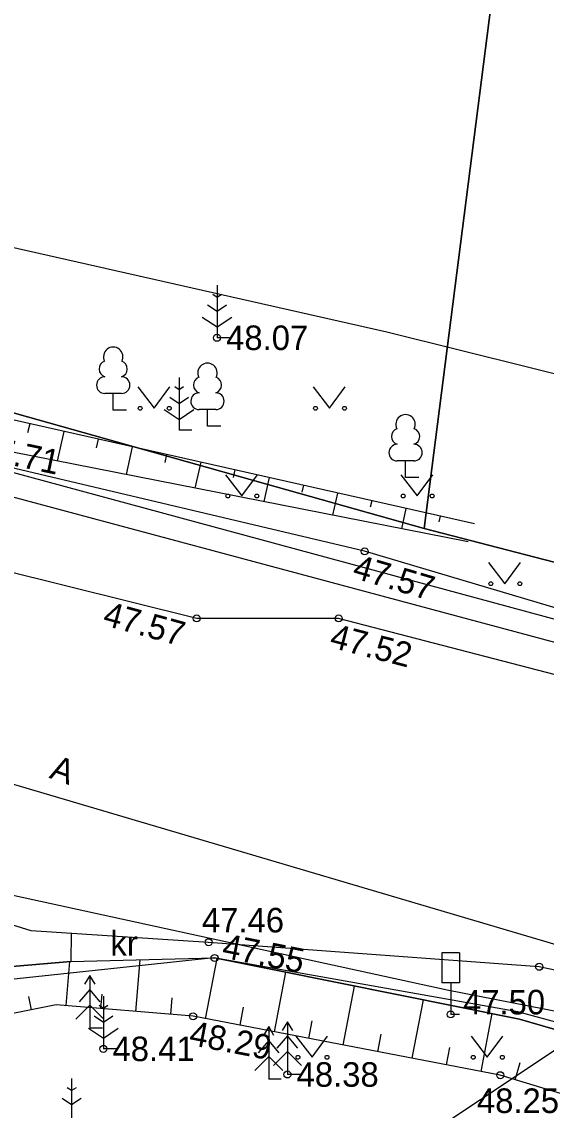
# Model space of a CAD drawing. Extents: x 641523 to 642227, y 6455262 to 6456242.
# Drawn here: x 641914.72 to 641929.68, y 6455841.49 to 6455872.52 of the extents above; entities that cross this region are included whole.
import ezdxf

# ---------------------------------------------------------------- set-up
doc = ezdxf.new("R2010")
doc.units = 0
for name, color, linetype in [('ABIJOONIS', 7, 'Continuous'), ('HALJASTUS', 7, 'Continuous'), ('KORGUS-EH2000', 7, 'Continuous'), ('KTRASS', 7, 'Continuous'), ('LIIKLUS', 7, 'Continuous'), ('MOOTPIIR', 7, 'Continuous'), ('MPKAABEL', 7, 'Continuous'), ('PIIR', 7, 'Continuous'), ('PUU', 7, 'Continuous'), ('RELJEEF', 7, 'Continuous'), ('SITRASS', 7, 'Continuous'), ('TEE', 7, 'Continuous'), ('VTRASS', 7, 'Continuous')]:
    doc.layers.add(name, color=color, linetype=linetype)

msp = doc.modelspace()

# ---------------------------------------------------------------- linework, layer by layer
at = {"layer": 'ABIJOONIS'}
msp.add_lwpolyline([(641935.251, 6455846.741), (641922.838, 6455838.477), (641909.481, 6455838.477)], dxfattribs=at)
at = {"layer": 'HALJASTUS'}
for p, q in [((641918.037, 6455862.107), (641918.5, 6455861.5)), ((641918.5, 6455861.5), (641918.946, 6455862.107)), ((641923.037, 6455862.107), (641923.5, 6455861.5)), ((641923.5, 6455861.5), (641923.946, 6455862.107)), ((641920.537, 6455859.607), (641921, 6455859)), ((641921, 6455859), (641921.446, 6455859.607)), ((641925.537, 6455859.607), (641926, 6455859)), ((641926, 6455859), (641926.446, 6455859.607)), ((641928.037, 6455857.107), (641928.5, 6455856.5)), ((641928.5, 6455856.5), (641928.946, 6455857.107)), ((641922.537, 6455843.607), (641923, 6455843)), ((641923, 6455843), (641923.446, 6455843.607)), ((641927.537, 6455843.607), (641928, 6455843)), ((641928, 6455843), (641928.446, 6455843.607))]:
    msp.add_line(p, q, dxfattribs=at)
for centre in [(641918.099, 6455861.5), (641918.928, 6455861.5), (641923.099, 6455861.5), (641923.928, 6455861.5), (641920.599, 6455859), (641921.428, 6455859), (641925.599, 6455859), (641926.428, 6455859), (641928.099, 6455856.5), (641928.928, 6455856.5), (641922.599, 6455843), (641923.428, 6455843), (641927.599, 6455843), (641928.428, 6455843)]:
    msp.add_circle(centre, 0.055, dxfattribs=at)
at = {"layer": 'KORGUS-EH2000'}
for centre in [(641920.29, 6455863.51), (641924.5, 6455857.42), (641919.71, 6455855.51), (641923.76, 6455855.51), (641920.05, 6455846.28), (641920.22, 6455845.83), (641929.48, 6455845.58), (641919.61, 6455844.17), (641926.956, 6455844.223), (641917.05, 6455843.24), (641922.3, 6455842.51), (641928.37, 6455842.49)]:
    msp.add_circle(centre, 0.1, dxfattribs=at)
at = {"layer": 'KTRASS'}
msp.add_lwpolyline([(641893.015, 6455864.721), (641946.4, 6455850.412), (641949.445, 6455849.082), (641992.719, 6455837.401), (642037.125, 6455824.959), (642040.422, 6455835.703)], dxfattribs=at)
at = {"layer": 'LIIKLUS'}
for points in [[(641926.706, 6455845.973), (641926.706, 6455845.123)], [(641927.206, 6455845.973), (641926.706, 6455845.973)], [(641927.206, 6455845.973), (641927.206, 6455845.123)], [(641927.206, 6455845.123), (641926.706, 6455845.123)], [(641926.956, 6455845.123), (641926.956, 6455844.223)], [(641927.206, 6455844.223), (641926.956, 6455844.223)]]:
    msp.add_lwpolyline(points, dxfattribs=at)
at = {"layer": 'MOOTPIIR'}
msp.add_lwpolyline([(642029.127, 6455837.802), (641925.133, 6455863.672), (641885.93, 6455872.521), (641889.423, 6455884.792), (641855.343, 6455957.74), (641848.727, 6455955.662), (641866.871, 6455915.871), (641881.697, 6455883.424), (641873.678, 6455875.244), (641867.004, 6455857.504), (641823.14, 6455863.986), (641801.349, 6455858.37), (641766.89, 6455848.054), (641728.363, 6455833.896)], dxfattribs=at)
at = {"layer": 'MPKAABEL'}
msp.add_lwpolyline([(641985.226, 6455830.734), (641973.96, 6455833.052), (641963.531, 6455835.288), (641953.472, 6455837.472), (641943.107, 6455840.253), (641933.001, 6455843.173), (641928.872, 6455844.3), (641920.198, 6455845.831), (641908.529, 6455844.592), (641906.928, 6455845.054), (641900.767, 6455847.01), (641899.848, 6455847.647), (641900.812, 6455847.101), (641906.958, 6455845.149), (641909.082, 6455853.878), (641910.556, 6455861.785), (641907.986, 6455862.53), (641895.952, 6455865.891), (641886.609, 6455868.474), (641877.639, 6455871.052), (641874.808, 6455871.8), (641873.233, 6455871.207), (641869.72, 6455868.616), (641862.194, 6455870.019)], dxfattribs=at)
at = {"layer": 'PIIR'}
for points in [[(642048.49, 6456020.04), (642019.37, 6456007.09), (642015.36, 6455987.24), (642019.5, 6455970), (642035.6, 6455970.83), (642036.25, 6455973.25), (642075.71, 6455959.7), (642042.33, 6455863.1), (641994.89, 6455875.4), (642002.8, 6455909.66), (641951.83, 6455912.27), (641930.56, 6455892.21), (641926.2, 6455858.07), (641908.7, 6455863), (641892.1, 6455897.3), (641896.5, 6455896.48), (641931.72, 6455928.9), (641920.21, 6455951.54), (641921.45, 6455952.73), (641972.41, 6455991.8), (641967.51, 6456000.48), (642023.15, 6456038.99)], [(641762.5, 6455874.36), (641767.99, 6455860.95), (641788.47, 6455868.04), (641820.63, 6455878.89), (641824.33, 6455878.67), (641829.4, 6455877.76), (641843.94, 6455875.12), (641853.1, 6455873.35), (641908.7, 6455863), (641926.2, 6455858.07), (641987.13, 6455842.3), (642026.82, 6455832.03), (642017.81, 6455814.02), (641920.87, 6455838.11), (641888.18, 6455847.14), (641875.42, 6455849.79), (641835.37, 6455858.12), (641836.03, 6455859.17), (641814.7, 6455864.03), (641792.97, 6455857.54), (641708.52, 6455827.51)]]:
    msp.add_lwpolyline(points, dxfattribs=at)
msp.add_lwpolyline([(641926.2, 6455858.07), (641930.56, 6455892.21), (641951.83, 6455912.27), (642002.8, 6455909.66), (641987.13, 6455842.3)], close=True, dxfattribs=at)
at = {"layer": 'PUU'}
for p, q in [((641920.291, 6455865.011), (641920.291, 6455863.511)), ((641920.291, 6455864.661), (641920.167, 6455864.744)), ((641920.415, 6455864.744), (641920.291, 6455864.661)), ((641920.291, 6455864.261), (641920.024, 6455864.439)), ((641920.558, 6455864.439), (641920.291, 6455864.261)), ((641919.867, 6455864.1), (641920.291, 6455863.818)), ((641920.291, 6455863.818), (641920.715, 6455864.1)), ((641920.651, 6455863.511), (641920.291, 6455863.511)), ((641919.21, 6455862.025), (641919.086, 6455862.108)), ((641919.21, 6455862.375), (641919.21, 6455860.875)), ((641919.334, 6455862.108), (641919.21, 6455862.025)), ((641917.57, 6455861.923), (641917.09, 6455861.923)), ((641917.33, 6455861.448), (641917.33, 6455861.923)), ((641919.21, 6455861.625), (641918.943, 6455861.803)), ((641919.477, 6455861.803), (641919.21, 6455861.625)), ((641918.786, 6455861.464), (641919.21, 6455861.182)), ((641919.21, 6455861.182), (641919.634, 6455861.464)), ((641920.259, 6455861.465), (641919.779, 6455861.465)), ((641920.019, 6455860.99), (641920.019, 6455861.465)), ((641917.71, 6455861.448), (641917.33, 6455861.448)), ((641919.57, 6455860.875), (641919.21, 6455860.875)), ((641920.399, 6455860.99), (641920.019, 6455860.99)), ((641925.909, 6455859.999), (641925.429, 6455859.999)), ((641925.669, 6455859.524), (641925.669, 6455859.999)), ((641926.049, 6455859.524), (641925.669, 6455859.524)), ((641916.661, 6455845.335), (641916.511, 6455845.085)), ((641916.811, 6455845.085), (641916.661, 6455845.335)), ((641916.661, 6455845.335), (641916.661, 6455843.835)), ((641916.661, 6455844.935), (641916.361, 6455844.585)), ((641916.961, 6455844.585), (641916.661, 6455844.935)), ((641917.052, 6455844.74), (641917.052, 6455843.24)), ((641916.661, 6455844.485), (641916.261, 6455844.085)), ((641917.061, 6455844.085), (641916.661, 6455844.485)), ((641917.052, 6455844.39), (641916.928, 6455844.473)), ((641917.176, 6455844.473), (641917.052, 6455844.39)), ((641917.052, 6455843.99), (641916.785, 6455844.168)), ((641917.319, 6455844.168), (641917.052, 6455843.99)), ((641916.628, 6455843.829), (641917.052, 6455843.547)), ((641917.021, 6455843.835), (641916.661, 6455843.835)), ((641917.052, 6455843.547), (641917.476, 6455843.829)), ((641921.765, 6455843.874), (641921.615, 6455843.624)), ((641921.915, 6455843.624), (641921.765, 6455843.874)), ((641921.765, 6455843.874), (641921.765, 6455842.374)), ((641922.3, 6455844.013), (641922.15, 6455843.763)), ((641922.45, 6455843.763), (641922.3, 6455844.013)), ((641922.3, 6455844.013), (641922.3, 6455842.513)), ((641921.765, 6455843.474), (641921.465, 6455843.124)), ((641922.065, 6455843.124), (641921.765, 6455843.474)), ((641922.3, 6455843.613), (641922, 6455843.263)), ((641922.6, 6455843.263), (641922.3, 6455843.613)), ((641917.412, 6455843.24), (641917.052, 6455843.24)), ((641922.3, 6455843.163), (641921.9, 6455842.763)), ((641922.7, 6455842.763), (641922.3, 6455843.163)), ((641921.765, 6455843.024), (641921.365, 6455842.624)), ((641922.165, 6455842.624), (641921.765, 6455843.024)), ((641916.145, 6455842.399), (641916.145, 6455840.899)), ((641922.125, 6455842.374), (641921.765, 6455842.374)), ((641922.66, 6455842.513), (641922.3, 6455842.513)), ((641916.145, 6455842.049), (641916.021, 6455842.132)), ((641916.269, 6455842.132), (641916.145, 6455842.049)), ((641916.145, 6455841.649), (641915.878, 6455841.827)), ((641916.412, 6455841.827), (641916.145, 6455841.649))]:
    msp.add_line(p, q, dxfattribs=at)
for centre, radius, start, end in [((641917.33, 6455862.968), 0.277, 332.5799, 207.4201), ((641917.16, 6455862.621), 0.233, 109.0217, 253.1415), ((641917.5, 6455862.621), 0.233, 286.8508, 70.9859), ((641920.019, 6455862.51), 0.277, 332.5799, 207.4201), ((641917.093, 6455862.16), 0.238, 90.0016, 269.3953), ((641917.567, 6455862.16), 0.238, 270.6047, 89.9984), ((641919.849, 6455862.163), 0.233, 109.0217, 253.1415), ((641920.189, 6455862.163), 0.233, 286.8508, 70.9859), ((641919.782, 6455861.702), 0.238, 90.0016, 269.3953), ((641920.256, 6455861.702), 0.238, 270.6047, 89.9984), ((641925.669, 6455861.044), 0.277, 332.5799, 207.4201), ((641925.499, 6455860.697), 0.233, 109.0217, 253.1415), ((641925.839, 6455860.697), 0.233, 286.8508, 70.9859), ((641925.432, 6455860.236), 0.238, 90.0016, 269.3953), ((641925.906, 6455860.236), 0.238, 270.6047, 89.9984)]:
    msp.add_arc(centre, radius, start, end, dxfattribs=at)
at = {"layer": 'RELJEEF'}
for p, q in [((641914.948, 6455861.06), (641914.889, 6455860.799)), ((641915.924, 6455860.84), (641915.734, 6455859.997)), ((641916.899, 6455860.621), (641916.844, 6455860.376)), ((641917.875, 6455860.402), (641917.697, 6455859.611)), ((641918.85, 6455860.182), (641918.799, 6455859.953)), ((641919.826, 6455859.963), (641919.66, 6455859.225)), ((641920.802, 6455859.743), (641920.754, 6455859.53)), ((641921.777, 6455859.524), (641921.623, 6455858.84)), ((641922.753, 6455859.304), (641922.709, 6455859.107)), ((641923.729, 6455859.085), (641923.587, 6455858.454)), ((641924.704, 6455858.865), (641924.663, 6455858.684)), ((641925.68, 6455858.646), (641925.55, 6455858.068)), ((641926.655, 6455858.426), (641926.618, 6455858.261)), ((641915.984, 6455844.472), (641916.089, 6455845.727)), ((641917.977, 6455844.305), (641918.101, 6455845.779)), ((641919.965, 6455844.101), (641920.293, 6455845.816)), ((641921.929, 6455843.724), (641922.255, 6455845.423)), ((641923.893, 6455843.348), (641924.216, 6455845.031)), ((641914.999, 6455844.356), (641914.924, 6455844.733)), ((641916.98, 6455844.389), (641917.015, 6455844.798)), ((641918.974, 6455844.222), (641919.013, 6455844.696)), ((641920.947, 6455843.913), (641921.045, 6455844.425)), ((641925.858, 6455842.972), (641926.177, 6455844.638)), ((641927.822, 6455842.595), (641928.138, 6455844.245)), ((641922.911, 6455843.536), (641923.008, 6455844.043)), ((641924.876, 6455843.16), (641924.972, 6455843.662)), ((641926.84, 6455842.783), (641926.935, 6455843.281)), ((641928.793, 6455842.362), (641928.941, 6455842.848))]:
    msp.add_line(p, q, dxfattribs=at)
for points in [[(641927.631, 6455858.207), (641912.302, 6455861.655), (641909.782, 6455862.863), (641908.56, 6455864.729), (641904.783, 6455872.486)], [(641927.454, 6455857.694), (641913.245, 6455860.486), (641910.166, 6455861.189)], [(641903.574, 6455847.146), (641909.876, 6455845.201), (641916.125, 6455845.73), (641920.217, 6455845.831), (641928.915, 6455844.09), (641938.986, 6455841.172), (641951.697, 6455837.737)], [(641951.08, 6455836.781), (641938.969, 6455839.265), (641928.371, 6455842.49), (641919.614, 6455844.168), (641915.702, 6455844.496), (641912.926, 6455843.942), (641911.09, 6455842.916), (641909.309, 6455843.95), (641903.333, 6455846.476)]]:
    msp.add_lwpolyline(points, dxfattribs=at)
at = {"layer": 'SITRASS'}
msp.add_lwpolyline([(642033.459, 6455836.674), (642033.439, 6455836.616), (642030.197, 6455828.767), (642026.329, 6455819.839), (642024.825, 6455817.954), (642023.507, 6455818.322), (642014.4, 6455821.111), (641999.516, 6455825.665), (641986.563, 6455829.468), (641970.245, 6455834.108), (641954.059, 6455838.074), (641939.792, 6455842), (641931.949, 6455843.915), (641926.856, 6455844.913), (641911.235, 6455848.319), (641899.068, 6455851.063), (641884.27, 6455853.986), (641871.412, 6455856.461), (641867.397, 6455856.644)], dxfattribs=at)
at = {"layer": 'TEE'}
for points in [[(641955.34, 6455849.05), (641943.912, 6455852.073), (641935.145, 6455854.264), (641924.496, 6455857.424), (641911.376, 6455860.528)], [(641967.172, 6455843.312), (641954.821, 6455846.547), (641947.934, 6455848.247), (641943.358, 6455850.431), (641934.636, 6455852.684), (641923.756, 6455855.507), (641919.711, 6455855.511), (641910.376, 6455857.824), (641909.368, 6455858.201), (641908.5, 6455858.793)], [(641920.051, 6455846.276), (641914.992, 6455846.604), (641898.548, 6455851.712), (641894.157, 6455854.29), (641893.188, 6455854.568), (641892.172, 6455854.744), (641891.131, 6455854.675), (641890.152, 6455854.393), (641889.059, 6455853.884), (641888.28, 6455853.37), (641887.653, 6455852.585), (641887.221, 6455851.693), (641885.698, 6455846.596)], [(641916.131, 6455846.53), (641916.125, 6455845.73), (641909.876, 6455845.201), (641902.607, 6455847.564), (641899.599, 6455848.35), (641896.401, 6455850.811), (641894.559, 6455852.533), (641894.044, 6455852.812), (641892.869, 6455852.274), (641891.477, 6455851.689), (641889.984, 6455850.559), (641889.043, 6455849.244), (641887.764, 6455847.147), (641887.442, 6455846.504)], [(642027.41, 6455817.861), (642026.384, 6455819.006), (642025.216, 6455820.069), (642023.829, 6455820.881), (642013.032, 6455823.409), (641999.487, 6455827.527), (641986.648, 6455831.354), (641975.724, 6455834.451), (641963.767, 6455837.707), (641952.481, 6455840.571), (641939.607, 6455843.417), (641929.476, 6455845.579), (641920.051, 6455846.276)], [(641916.125, 6455845.73), (641920.217, 6455845.831)], [(642027.41, 6455817.861), (642024.486, 6455819.659), (642013.218, 6455822.58), (641999.118, 6455826.817), (641986.355, 6455830.269), (641975.207, 6455832.515), (641963.286, 6455834.963), (641951.697, 6455837.737), (641938.986, 6455841.172), (641928.915, 6455844.09), (641920.217, 6455845.831)]]:
    msp.add_lwpolyline(points, dxfattribs=at)
at = {"layer": 'VTRASS'}
for points in [[(641871.035, 6455866.44), (641872.026, 6455866.37), (641872.389, 6455866.081), (641873.059, 6455866.025), (641873.668, 6455866.277), (641889.053, 6455865.176), (641890.378, 6455864.841), (641907.881, 6455861.457), (641949.405, 6455850.217), (641995.846, 6455837.703), (642038.876, 6455825.592)], [(641906.013, 6455853.289), (641957.159, 6455838.179)]]:
    msp.add_lwpolyline(points, dxfattribs=at)

# ---------------------------------------------------------------- texts
at = {"layer": 'KORGUS-EH2000'}
for s, p in [(' 48.07', (641920.29, 6455863.16)), (' 47.46', (641919.6, 6455846.56)), ('47.50', (641927.306, 6455844.223)), (' 48.41', (641917.05, 6455842.89)), (' 48.38', (641922.3, 6455842.16)), (' 48.25', (641927.443, 6455841.412))]:
    msp.add_text(s, height=0.7, dxfattribs=at).set_placement(p)
for s, rotation, p in [(' 47.71', 348.1224, (641913.17, 6455860.14)), (' 47.57', 343.4722, (641923.87, 6455856.75)), (' 47.57', 344.688, (641916.75, 6455855.4)), (' 47.52', 345.4544, (641923.22, 6455854.76)), (' 47.55', 348.6812, (641920.15, 6455845.9)), (' 48.29', 349.1526, (641919.21, 6455843.41))]:
    msp.add_text(s, height=0.7, rotation=rotation, dxfattribs=at).set_placement(p)
at = {"layer": 'TEE'}
msp.add_text('A', height=0.7, rotation=340.2532, dxfattribs=at).set_placement((641915.48, 6455850.97))
msp.add_text('kr', height=0.7, dxfattribs=at).set_placement((641917.25, 6455845.9))

doc.saveas('drawing.dxf')
